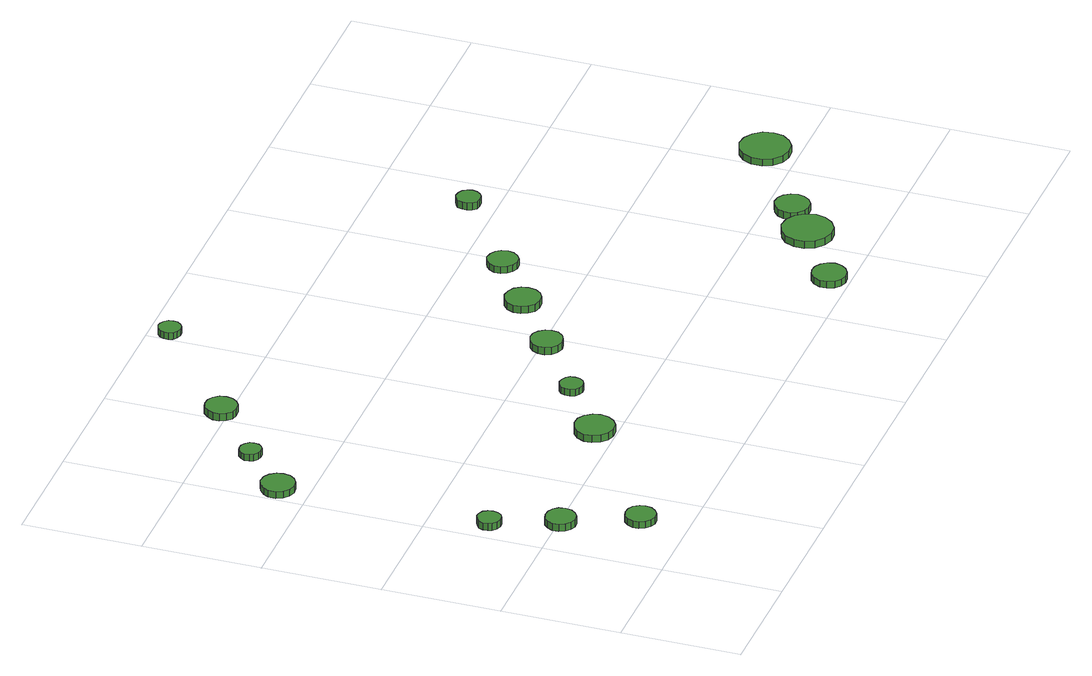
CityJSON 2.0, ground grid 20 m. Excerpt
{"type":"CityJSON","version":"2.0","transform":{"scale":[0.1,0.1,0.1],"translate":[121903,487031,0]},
"CityObjects":{
"tree1":{"type":"SolitaryVegetationObject","attributes":{"function":"something"},"geometry":[{"type":"MultiSurface","lod":"1","boundaries":[[[0,1,2,3,4,5,6,7,8,9,10,11,12,13,14]],[[15,16,17,18,19,20,21,22,23,24,25,26,27,28,29]],[[0,29,28,1]],[[1,28,27,2]],[[2,27,26,3]],[[3,26,25,4]],[[4,25,24,5]],[[5,24,23,6]],[[6,23,22,7]],[[7,22,21,8]],[[8,21,20,9]],[[9,20,19,10]],[[10,19,18,11]],[[11,18,17,12]],[[12,17,16,13]],[[13,16,15,14]],[[14,15,29,0]]]}]},
"tree2":{"type":"SolitaryVegetationObject","attributes":{"function":"something"},"geometry":[{"type":"MultiSurface","lod":"1","boundaries":[[[30,31,32,33,34,35,36,37,38,39,40,41,42,43,44]],[[45,46,47,48,49,50,51,52,53,54,55,56,57,58,59]],[[30,59,58,31]],[[31,58,57,32]],[[32,57,56,33]],[[33,56,55,34]],[[34,55,54,35]],[[35,54,53,36]],[[36,53,52,37]],[[37,52,51,38]],[[38,51,50,39]],[[39,50,49,40]],[[40,49,48,41]],[[41,48,47,42]],[[42,47,46,43]],[[43,46,45,44]],[[44,45,59,30]]]}]},
"tree3":{"type":"SolitaryVegetationObject","attributes":{"function":"something"},"geometry":[{"type":"MultiSurface","lod":"1","boundaries":[[[60,61,62,63,64,65,66,67,68,69,70,71,72,73,74]],[[75,76,77,78,79,80,81,82,83,84,85,86,87,88,89]],[[60,89,88,61]],[[61,88,87,62]],[[62,87,86,63]],[[63,86,85,64]],[[64,85,84,65]],[[65,84,83,66]],[[66,83,82,67]],[[67,82,81,68]],[[68,81,80,69]],[[69,80,79,70]],[[70,79,78,71]],[[71,78,77,72]],[[72,77,76,73]],[[73,76,75,74]],[[74,75,89,60]]]}]},
"tree4":{"type":"SolitaryVegetationObject","attributes":{"function":"something"},"geometry":[{"type":"MultiSurface","lod":"1","boundaries":[[[90,91,92,93,94,95,96,97,98,99,100,101,102,103,104]],[[105,106,107,108,109,110,111,112,113,114,115,116,117,118,119]],[[90,119,118,91]],[[91,118,117,92]],[[92,117,116,93]],[[93,116,115,94]],[[94,115,114,95]],[[95,114,113,96]],[[96,113,112,97]],[[97,112,111,98]],[[98,111,110,99]],[[99,110,109,100]],[[100,109,108,101]],[[101,108,107,102]],[[102,107,106,103]],[[103,106,105,104]],[[104,105,119,90]]]}]},
"tree5":{"type":"SolitaryVegetationObject","attributes":{"function":"something"},"geometry":[{"type":"MultiSurface","lod":"1","boundaries":[[[120,121,122,123,124,125,126,127,128,129,130,131,132,133,134]],[[135,136,137,138,139,140,141,142,143,144,145,146,147,148,149]],[[120,149,148,121]],[[121,148,147,122]],[[122,147,146,123]],[[123,146,145,124]],[[124,145,144,125]],[[125,144,143,126]],[[126,143,142,127]],[[127,142,141,128]],[[128,141,140,129]],[[129,140,139,130]],[[130,139,138,131]],[[131,138,137,132]],[[132,137,136,133]],[[133,136,135,134]],[[134,135,149,120]]]}]},
"tree6":{"type":"SolitaryVegetationObject","attributes":{"function":"something"},"geometry":[{"type":"MultiSurface","lod":"1","boundaries":[[[150,151,152,153,154,155,156,157,158,159,160,161,162,163,164]],[[165,166,167,168,169,170,171,172,173,174,175,176,177,178,179]],[[150,179,178,151]],[[151,178,177,152]],[[152,177,176,153]],[[153,176,175,154]],[[154,175,174,155]],[[155,174,173,156]],[[156,173,172,157]],[[157,172,171,158]],[[158,171,170,159]],[[159,170,169,160]],[[160,169,168,161]],[[161,168,167,162]],[[162,167,166,163]],[[163,166,165,164]],[[164,165,179,150]]]}]},
"tree7":{"type":"SolitaryVegetationObject","attributes":{"function":"something"},"geometry":[{"type":"MultiSurface","lod":"1","boundaries":[[[180,181,182,183,184,185,186,187,188,189,190,191,192,193,194]],[[195,196,197,198,199,200,201,202,203,204,205,206,207,208,209]],[[180,209,208,181]],[[181,208,207,182]],[[182,207,206,183]],[[183,206,205,184]],[[184,205,204,185]],[[185,204,203,186]],[[186,203,202,187]],[[187,202,201,188]],[[188,201,200,189]],[[189,200,199,190]],[[190,199,198,191]],[[191,198,197,192]],[[192,197,196,193]],[[193,196,195,194]],[[194,195,209,180]]]}]},
"tree8":{"type":"SolitaryVegetationObject","attributes":{"function":"something"},"geometry":[{"type":"MultiSurface","lod":"1","boundaries":[[[210,211,212,213,214,215,216,217,218,219,220,221,222,223,224]],[[225,226,227,228,229,230,231,232,233,234,235,236,237,238,239]],[[210,239,238,211]],[[211,238,237,212]],[[212,237,236,213]],[[213,236,235,214]],[[214,235,234,215]],[[215,234,233,216]],[[216,233,232,217]],[[217,232,231,218]],[[218,231,230,219]],[[219,230,229,220]],[[220,229,228,221]],[[221,228,227,222]],[[222,227,226,223]],[[223,226,225,224]],[[224,225,239,210]]]}]},
"tree9":{"type":"SolitaryVegetationObject","attributes":{"function":"something"},"geometry":[{"type":"MultiSurface","lod":"1","boundaries":[[[240,241,242,243,244,245,246,247,248,249,250,251,252,253,254]],[[255,256,257,258,259,260,261,262,263,264,265,266,267,268,269]],[[240,269,268,241]],[[241,268,267,242]],[[242,267,266,243]],[[243,266,265,244]],[[244,265,264,245]],[[245,264,263,246]],[[246,263,262,247]],[[247,262,261,248]],[[248,261,260,249]],[[249,260,259,250]],[[250,259,258,251]],[[251,258,257,252]],[[252,257,256,253]],[[253,256,255,254]],[[254,255,269,240]]]}]},
"tree10":{"type":"SolitaryVegetationObject","attributes":{"function":"something"},"geometry":[{"type":"MultiSurface","lod":"1","boundaries":[[[270,271,272,273,274,275,276,277,278,279,280,281,282,283,284]],[[285,286,287,288,289,290,291,292,293,294,295,296,297,298,299]],[[270,299,298,271]],[[271,298,297,272]],[[272,297,296,273]],[[273,296,295,274]],[[274,295,294,275]],[[275,294,293,276]],[[276,293,292,277]],[[277,292,291,278]],[[278,291,290,279]],[[279,290,289,280]],[[280,289,288,281]],[[281,288,287,282]],[[282,287,286,283]],[[283,286,285,284]],[[284,285,299,270]]]}]},
"tree11":{"type":"SolitaryVegetationObject","attributes":{"function":"something"},"geometry":[{"type":"MultiSurface","lod":"1","boundaries":[[[300,301,302,303,304,305,306,307,308,309,310,311,312,313,314]],[[315,316,317,318,319,320,321,322,323,324,325,326,327,328,329]],[[300,329,328,301]],[[301,328,327,302]],[[302,327,326,303]],[[303,326,325,304]],[[304,325,324,305]],[[305,324,323,306]],[[306,323,322,307]],[[307,322,321,308]],[[308,321,320,309]],[[309,320,319,310]],[[310,319,318,311]],[[311,318,317,312]],[[312,317,316,313]],[[313,316,315,314]],[[314,315,329,300]]]}]},
"tree12":{"type":"SolitaryVegetationObject","attributes":{"function":"something"},"geometry":[{"type":"MultiSurface","lod":"1","boundaries":[[[330,331,332,333,334,335,336,337,338,339,340,341,342,343,344]],[[345,346,347,348,349,350,351,352,353,354,355,356,357,358,359]],[[330,359,358,331]],[[331,358,357,332]],[[332,357,356,333]],[[333,356,355,334]],[[334,355,354,335]],[[335,354,353,336]],[[336,353,352,337]],[[337,352,351,338]],[[338,351,350,339]],[[339,350,349,340]],[[340,349,348,341]],[[341,348,347,342]],[[342,347,346,343]],[[343,346,345,344]],[[344,345,359,330]]]}]},
"tree13":{"type":"SolitaryVegetationObject","attributes":{"function":"something"},"geometry":[{"type":"MultiSurface","lod":"1","boundaries":[[[360,361,362,363,364,365,366,367,368,369,370,371,372,373,374]],[[375,376,377,378,379,380,381,382,383,384,385,386,387,388,389]],[[360,389,388,361]],[[361,388,387,362]],[[362,387,386,363]],[[363,386,385,364]],[[364,385,384,365]],[[365,384,383,366]],[[366,383,382,367]],[[367,382,381,368]],[[368,381,380,369]],[[369,380,379,370]],[[370,379,378,371]],[[371,378,377,372]],[[372,377,376,373]],[[373,376,375,374]],[[374,375,389,360]]]}]},
"tree14":{"type":"SolitaryVegetationObject","attributes":{"function":"something"},"geometry":[{"type":"MultiSurface","lod":"1","boundaries":[[[390,391,392,393,394,395,396,397,398,399,400,401,402,403,404]],[[405,406,407,408,409,410,411,412,413,414,415,416,417,418,419]],[[390,419,418,391]],[[391,418,417,392]],[[392,417,416,393]],[[393,416,415,394]],[[394,415,414,395]],[[395,414,413,396]],[[396,413,412,397]],[[397,412,411,398]],[[398,411,410,399]],[[399,410,409,400]],[[400,409,408,401]],[[401,408,407,402]],[[402,407,406,403]],[[403,406,405,404]],[[404,405,419,390]]]}]},
"tree15":{"type":"SolitaryVegetationObject","attributes":{"function":"something"},"geometry":[{"type":"MultiSurface","lod":"1","boundaries":[[[420,421,422,423,424,425,426,427,428,429,430,431,432,433,434]],[[435,436,437,438,439,440,441,442,443,444,445,446,447,448,449]],[[420,449,448,421]],[[421,448,447,422]],[[422,447,446,423]],[[423,446,445,424]],[[424,445,444,425]],[[425,444,443,426]],[[426,443,442,427]],[[427,442,441,428]],[[428,441,440,429]],[[429,440,439,430]],[[430,439,438,431]],[[431,438,437,432]],[[432,437,436,433]],[[433,436,435,434]],[[434,435,449,420]]]}]},
"tree16":{"type":"SolitaryVegetationObject","attributes":{"function":"something"},"geometry":[{"type":"MultiSurface","lod":"1","boundaries":[[[450,451,452,453,454,455,456,457,458,459,460,461,462,463,464]],[[465,466,467,468,469,470,471,472,473,474,475,476,477,478,479]],[[450,479,478,451]],[[451,478,477,452]],[[452,477,476,453]],[[453,476,475,454]],[[454,475,474,455]],[[455,474,473,456]],[[456,473,472,457]],[[457,472,471,458]],[[458,471,470,459]],[[459,470,469,460]],[[460,469,468,461]],[[461,468,467,462]],[[462,467,466,463]],[[463,466,465,464]],[[464,465,479,450]]]}]},
"tree17":{"type":"SolitaryVegetationObject","attributes":{"function":"something"},"geometry":[{"type":"MultiSurface","lod":"1","boundaries":[[[480,481,482,483,484,485,486,487,488,489,490,491,492,493,494]],[[495,496,497,498,499,500,501,502,503,504,505,506,507,508,509]],[[480,509,508,481]],[[481,508,507,482]],[[482,507,506,483]],[[483,506,505,484]],[[484,505,504,485]],[[485,504,503,486]],[[486,503,502,487]],[[487,502,501,488]],[[488,501,500,489]],[[489,500,499,490]],[[490,499,498,491]],[[491,498,497,492]],[[492,497,496,493]],[[493,496,495,494]],[[494,495,509,480]]]}]}
},
"vertices":[
[53,300,20],[51,308,20],[47,315,20],[39,319,20],[31,320,20],[24,317,20],[17,312,20],[14,304,20],[14,296,20],[17,289,20],[24,283,20],[31,281,20],[39,281,20],[47,285,20],[51,292,20],[51,292,7],[47,285,7],[39,281,7],[31,281,7],[24,283,7],[17,289,7],[14,296,7],[14,304,7],[17,312,7],[24,317,7],[31,320,7],[39,319,7],[47,315,7],[51,308,7],[53,300,7],
[104,196,16],[102,207,16],[96,215,16],[87,220,16],[76,221,16],[66,218,16],[59,211,16],[54,202,16],[54,191,16],[59,182,16],[66,175,16],[76,171,16],[87,172,16],[96,178,16],[102,186,16],[102,186,3],[96,178,3],[87,172,3],[76,171,3],[66,175,3],[59,182,3],[54,191,3],[54,202,3],[59,211,3],[66,218,3],[76,221,3],[87,220,3],[96,215,3],[102,207,3],[104,196,3],
[155,80,14],[153,90,14],[147,99,14],[138,104,14],[127,105,14],[117,102,14],[110,95,14],[105,85,14],[105,75,14],[110,66,14],[117,59,14],[127,55,14],[138,56,14],[147,62,14],[153,70,14],[153,70,2],[147,62,2],[138,56,2],[127,55,2],[117,59,2],[110,66,2],[105,75,2],[105,85,2],[110,95,2],[117,102,2],[127,105,2],[138,104,2],[147,99,2],[153,90,2],[155,80,2],
[59,652,15],[57,663,15],[50,673,15],[40,679,15],[28,680,15],[17,676,15],[8,668,15],[3,658,15],[3,646,15],[8,635,15],[17,627,15],[28,624,15],[40,625,15],[50,631,15],[57,640,15],[57,640,3],[50,631,3],[40,625,3],[28,624,3],[17,627,3],[8,635,3],[3,646,3],[3,658,3],[8,668,3],[17,676,3],[28,680,3],[40,679,3],[50,673,3],[57,663,3],[59,652,3],
[131,726,15],[130,733,15],[125,739,15],[119,743,15],[111,744,15],[104,742,15],[98,736,15],[95,730,15],[95,722,15],[98,715,15],[104,710,15],[111,708,15],[119,708,15],[125,712,15],[130,718,15],[130,718,3],[125,712,3],[119,708,3],[111,708,3],[104,710,3],[98,715,3],[95,722,3],[95,730,3],[98,736,3],[104,742,3],[111,744,3],[119,743,3],[125,739,3],[130,733,3],[131,726,3],
[387,235,17],[384,248,17],[376,259,17],[365,266,17],[351,267,17],[338,263,17],[328,254,17],[322,241,17],[322,228,17],[328,215,17],[338,206,17],[351,202,17],[365,203,17],[376,210,17],[384,221,17],[384,221,4],[376,210,4],[365,203,4],[351,202,4],[338,206,4],[328,215,4],[322,228,4],[322,241,4],[328,254,4],[338,263,4],[351,267,4],[365,266,4],[376,259,4],[384,248,4],[387,235,4],
[244,811,18],[242,822,18],[235,831,18],[226,836,18],[214,837,18],[204,834,18],[196,826,18],[191,816,18],[191,805,18],[196,795,18],[204,787,18],[214,784,18],[226,785,18],[235,791,18],[242,800,18],[242,800,5],[235,791,5],[226,785,5],[214,784,5],[204,787,5],[196,795,5],[191,805,5],[191,816,5],[196,826,5],[204,834,5],[214,837,5],[226,836,5],[235,831,5],[242,822,5],[244,811,5],
[483,311,15],[482,319,15],[477,325,15],[470,329,15],[462,330,15],[454,328,15],[448,322,15],[445,315,15],[445,307,15],[448,299,15],[454,294,15],[462,291,15],[470,292,15],[477,296,15],[482,303,15],[482,303,3],[477,296,3],[470,292,3],[462,291,3],[454,294,3],[448,299,3],[445,307,3],[445,315,3],[448,322,3],[454,328,3],[462,330,3],[470,329,3],[477,325,3],[482,319,3],[483,311,3],
[604,391,15],[602,402,15],[595,411,15],[586,417,15],[575,418,15],[564,414,15],[556,407,15],[551,397,15],[551,385,15],[556,375,15],[564,368,15],[575,364,15],[586,366,15],[595,371,15],[602,380,15],[602,380,2],[595,371,2],[586,366,2],[575,364,2],[564,368,2],[556,375,2],[551,385,2],[551,397,2],[556,407,2],[564,414,2],[575,418,2],[586,417,2],[595,411,2],[602,402,2],[604,391,2],
[435,965,16],[434,973,16],[429,979,16],[422,983,16],[415,984,16],[407,981,16],[401,976,16],[398,969,16],[398,961,16],[401,954,16],[407,949,16],[415,946,16],[422,947,16],[429,951,16],[434,958,16],[434,958,4],[429,951,4],[422,947,4],[415,946,4],[407,949,4],[401,954,4],[398,961,4],[398,969,4],[401,976,4],[407,981,4],[415,984,4],[422,983,4],[429,979,4],[434,973,4],[435,965,4],
[712,467,16],[710,479,16],[703,489,16],[692,495,16],[680,497,16],[668,493,16],[659,485,16],[654,473,16],[654,461,16],[659,450,16],[668,441,16],[680,438,16],[692,439,16],[703,445,16],[710,455,16],[710,455,3],[703,445,3],[692,439,3],[680,438,3],[668,441,3],[659,450,3],[654,461,3],[654,473,3],[659,485,3],[668,493,3],[680,497,3],[692,495,3],[703,489,3],[710,479,3],[712,467,3],
[942,35,14],[939,47,14],[932,56,14],[922,62,14],[910,63,14],[899,60,14],[890,52,14],[885,41,14],[885,29,14],[890,18,14],[899,10,14],[910,6,14],[922,8,14],[932,14,14],[939,23,14],[939,23,2],[932,14,2],[922,8,2],[910,6,2],[899,10,2],[890,18,2],[885,29,2],[885,41,2],[890,52,2],[899,60,2],[910,63,2],[922,62,2],[932,56,2],[939,47,2],[942,35,2],
[809,535,14],[807,546,14],[801,554,14],[792,559,14],[781,561,14],[771,557,14],[764,550,14],[759,541,14],[759,530,14],[764,521,14],[771,514,14],[781,510,14],[792,511,14],[801,517,14],[807,525,14],[807,525,2],[801,517,2],[792,511,2],[781,510,2],[771,514,2],[764,521,2],[759,530,2],[759,541,2],[764,550,2],[771,557,2],[781,561,2],[792,559,2],[801,554,2],[807,546,2],[809,535,2],
[1071,111,14],[1067,128,14],[1057,142,14],[1042,151,14],[1025,153,14],[1008,147,14],[995,136,14],[988,120,14],[988,102,14],[995,86,14],[1008,75,14],[1025,69,14],[1042,71,14],[1057,80,14],[1067,94,14],[1067,94,1],[1057,80,1],[1042,71,1],[1025,69,1],[1008,75,1],[995,86,1],[988,102,1],[988,120,1],[995,136,1],[1008,147,1],[1025,153,1],[1042,151,1],[1057,142,1],[1067,128,1],[1071,111,1],
[962,647,15],[960,655,15],[955,662,15],[948,666,15],[939,667,15],[931,664,15],[925,659,15],[922,651,15],[922,643,15],[925,635,15],[931,629,15],[939,627,15],[948,628,15],[955,632,15],[960,639,15],[960,639,2],[955,632,2],[948,628,2],[939,627,2],[931,629,2],[925,635,2],[922,643,2],[922,651,2],[925,659,2],[931,664,2],[939,667,2],[948,666,2],[955,662,2],[960,655,2],[962,647,2],
[1119,157,14],[1116,169,14],[1109,179,14],[1099,185,14],[1087,186,14],[1076,182,14],[1067,174,14],[1062,163,14],[1062,151,14],[1067,140,14],[1076,132,14],[1087,129,14],[1099,130,14],[1109,136,14],[1116,146,14],[1116,146,1],[1109,136,1],[1099,130,1],[1087,129,1],[1076,132,1],[1067,140,1],[1062,151,1],[1062,163,1],[1067,174,1],[1076,182,1],[1087,186,1],[1099,185,1],[1109,179,1],[1116,169,1],[1119,157,1],
[1278,253,16],[1275,270,16],[1264,284,16],[1249,293,16],[1232,295,16],[1216,289,16],[1203,278,16],[1196,262,16],[1196,244,16],[1203,229,16],[1216,217,16],[1232,212,16],[1249,213,16],[1264,222,16],[1275,236,16],[1275,236,4],[1264,222,4],[1249,213,4],[1232,212,4],[1216,217,4],[1203,229,4],[1196,244,4],[1196,262,4],[1203,278,4],[1216,289,4],[1232,295,4],[1249,293,4],[1264,284,4],[1275,270,4],[1278,253,4]
]}
